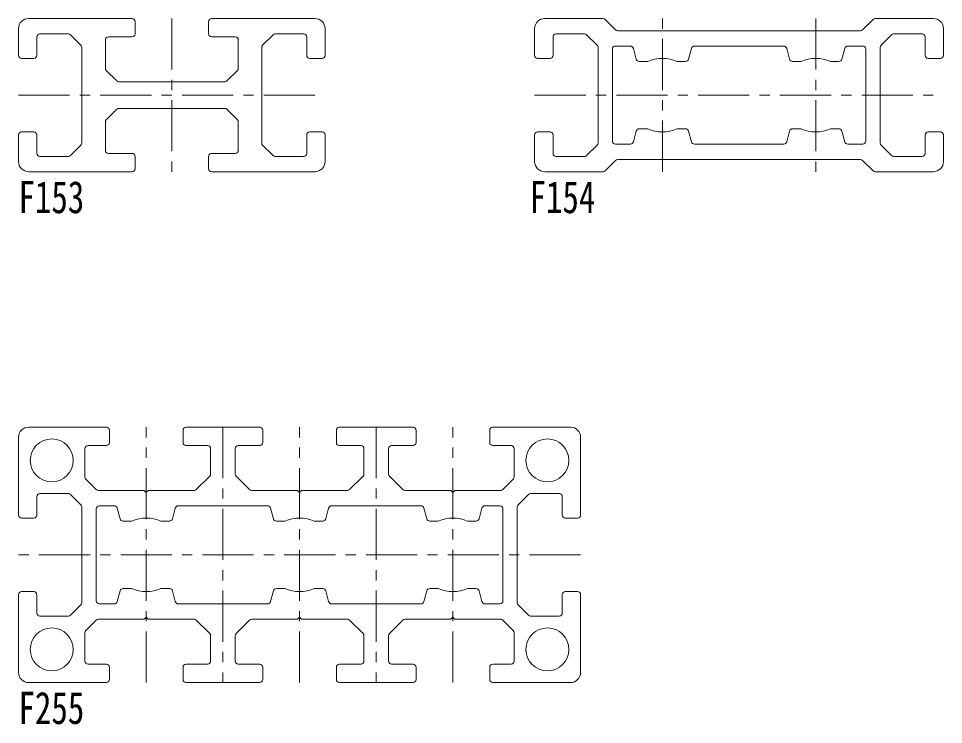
# Model space of a CAD drawing. Units: millimetres on the paper. Extents: x -594 to -264, y -425 to -350.
# Drawn here: x -494.5 to -404, y -424.6 to -355.5 of the extents above; entities that cross this region are included whole.
import ezdxf
from ezdxf.enums import TextEntityAlignment as Align

# ---------------------------------------------------------------- set-up
doc = ezdxf.new("R2010")
doc.units = ezdxf.units.MM
doc.linetypes.add('CHAIN1', pattern=[8, 5, -1, 1, -1])
doc.layers.add('0-0', color=7, linetype='Continuous', lineweight=18)
doc.layers.add('0-1', color=4, linetype='CHAIN1', lineweight=18)
doc.styles.add('ＭＳ ゴシック', font='')
doc.styles.get('ＭＳ ゴシック').set_extended_font_data('MS Gothic')

msp = doc.modelspace()

# ---------------------------------------------------------------- linework, layer by layer
at = {"layer": '0-0'}
for p, q in [((-493.5, -355.5), (-483.4, -355.5)), ((-475.6, -355.5), (-465.5, -355.5)), ((-443, -355.5), (-437.324, -355.5)), ((-437.112, -355.588), (-436.088, -356.612)), ((-411.912, -356.612), (-410.888, -355.588)), ((-410.676, -355.5), (-405, -355.5)), ((-494.5, -359.1), (-494.5, -356.5)), ((-483.1, -355.8), (-483.1, -357)), ((-475.9, -357), (-475.9, -355.8)), ((-464.5, -356.5), (-464.5, -359.1)), ((-444, -359.1), (-444, -356.5)), ((-404, -356.5), (-404, -359.1)), ((-492.7, -357.3), (-492.7, -359.1)), ((-489.624, -357), (-492.4, -357)), ((-488.388, -358.112), (-489.412, -357.088)), ((-483.4, -357.3), (-485.7, -357.3)), ((-473.3, -357.3), (-475.6, -357.3)), ((-469.588, -357.088), (-470.612, -358.112)), ((-466.6, -357), (-469.376, -357)), ((-466.3, -359.1), (-466.3, -357.3)), ((-442.2, -357.3), (-442.2, -359.1)), ((-439.124, -357), (-441.9, -357)), ((-437.888, -358.112), (-438.912, -357.088)), ((-435.876, -356.7), (-412.124, -356.7)), ((-409.088, -357.088), (-410.112, -358.112)), ((-406.1, -357), (-408.876, -357)), ((-405.8, -359.1), (-405.8, -357.3)), ((-488.3, -367.676), (-488.3, -358.324)), ((-486, -357.6), (-486, -360.376)), ((-473, -360.376), (-473, -357.6)), ((-470.7, -358.324), (-470.7, -367.676)), ((-437.8, -367.676), (-437.8, -358.324)), ((-436.1, -358.2), (-434.632, -358.2)), ((-428.368, -358.2), (-419.632, -358.2)), ((-413.368, -358.2), (-411.9, -358.2)), ((-410.2, -358.324), (-410.2, -367.676)), ((-436.4, -367.5), (-436.4, -358.5)), ((-434.342, -358.422), (-434.06, -359.478)), ((-428.94, -359.478), (-428.658, -358.422)), ((-419.342, -358.422), (-419.06, -359.478)), ((-413.94, -359.478), (-413.658, -358.422)), ((-411.6, -358.5), (-411.6, -367.5)), ((-493, -359.4), (-494.2, -359.4)), ((-464.8, -359.4), (-466, -359.4)), ((-442.5, -359.4), (-443.7, -359.4)), ((-433.77, -359.7), (-432.939, -359.7)), ((-430.061, -359.7), (-429.23, -359.7)), ((-418.77, -359.7), (-417.939, -359.7)), ((-415.061, -359.7), (-414.23, -359.7)), ((-404.3, -359.4), (-405.5, -359.4)), ((-485.912, -360.588), (-484.888, -361.612)), ((-474.112, -361.612), (-473.088, -360.588)), ((-484.676, -361.7), (-474.324, -361.7)), ((-484.888, -364.388), (-485.912, -365.412)), ((-474.324, -364.3), (-484.676, -364.3)), ((-473.088, -365.412), (-474.112, -364.388)), ((-486, -365.624), (-486, -368.4)), ((-473, -368.4), (-473, -365.624)), ((-434.06, -366.522), (-434.342, -367.578)), ((-432.939, -366.3), (-433.77, -366.3)), ((-429.23, -366.3), (-430.061, -366.3)), ((-428.658, -367.578), (-428.94, -366.522)), ((-419.06, -366.522), (-419.342, -367.578)), ((-417.939, -366.3), (-418.77, -366.3)), ((-414.23, -366.3), (-415.061, -366.3)), ((-413.658, -367.578), (-413.94, -366.522)), ((-494.5, -369.5), (-494.5, -366.9)), ((-494.2, -366.6), (-493, -366.6)), ((-492.7, -366.9), (-492.7, -368.7)), ((-466.3, -368.7), (-466.3, -366.9)), ((-466, -366.6), (-464.8, -366.6)), ((-464.5, -366.9), (-464.5, -369.5)), ((-444, -369.5), (-444, -366.9)), ((-443.7, -366.6), (-442.5, -366.6)), ((-442.2, -366.9), (-442.2, -368.7)), ((-405.8, -368.7), (-405.8, -366.9)), ((-405.5, -366.6), (-404.3, -366.6)), ((-404, -366.9), (-404, -369.5)), ((-489.412, -368.912), (-488.388, -367.888)), ((-470.612, -367.888), (-469.588, -368.912)), ((-438.912, -368.912), (-437.888, -367.888)), ((-434.632, -367.8), (-436.1, -367.8)), ((-419.632, -367.8), (-428.368, -367.8)), ((-411.9, -367.8), (-413.368, -367.8)), ((-410.112, -367.888), (-409.088, -368.912)), ((-492.4, -369), (-489.624, -369)), ((-485.7, -368.7), (-483.4, -368.7)), ((-483.1, -369), (-483.1, -370.2)), ((-475.9, -370.2), (-475.9, -369)), ((-475.6, -368.7), (-473.3, -368.7)), ((-469.376, -369), (-466.6, -369)), ((-441.9, -369), (-439.124, -369)), ((-408.876, -369), (-406.1, -369)), ((-436.088, -369.388), (-437.112, -370.412)), ((-412.124, -369.3), (-435.876, -369.3)), ((-410.888, -370.412), (-411.912, -369.388)), ((-483.4, -370.5), (-493.5, -370.5)), ((-465.5, -370.5), (-475.6, -370.5)), ((-437.324, -370.5), (-443, -370.5)), ((-405, -370.5), (-410.676, -370.5)), ((-493.5, -395.5), (-485.9, -395.5)), ((-485.6, -395.8), (-485.6, -397)), ((-478.4, -397), (-478.4, -395.8)), ((-478.1, -395.5), (-470.9, -395.5)), ((-470.6, -395.8), (-470.6, -397)), ((-463.4, -397), (-463.4, -395.8)), ((-463.1, -395.5), (-455.9, -395.5)), ((-455.6, -395.8), (-455.6, -397)), ((-448.4, -397), (-448.4, -395.8)), ((-448.1, -395.5), (-440.5, -395.5)), ((-494.5, -404.1), (-494.5, -396.5)), ((-439.5, -396.5), (-439.5, -404.1)), ((-488, -397.6), (-488, -400.376)), ((-485.9, -397.3), (-487.7, -397.3)), ((-476, -397.3), (-478.1, -397.3)), ((-475.7, -400.076), (-475.7, -397.6)), ((-473.3, -397.6), (-473.3, -400.076)), ((-470.9, -397.3), (-473, -397.3)), ((-461, -397.3), (-463.1, -397.3)), ((-460.7, -400.076), (-460.7, -397.6)), ((-458.3, -397.6), (-458.3, -400.076)), ((-455.9, -397.3), (-458, -397.3)), ((-446.3, -397.3), (-448.1, -397.3)), ((-446, -400.376), (-446, -397.6)), ((-487.912, -400.588), (-486.888, -401.612)), ((-477.112, -401.612), (-475.788, -400.288)), ((-473.212, -400.288), (-471.888, -401.612)), ((-462.112, -401.612), (-460.788, -400.288)), ((-458.212, -400.288), (-456.888, -401.612)), ((-447.112, -401.612), (-446.088, -400.588)), ((-492.7, -402.3), (-492.7, -404.1)), ((-489.624, -402), (-492.4, -402)), ((-488.388, -403.112), (-489.412, -402.088)), ((-444.588, -402.088), (-445.612, -403.112)), ((-441.6, -402), (-444.376, -402)), ((-441.3, -404.1), (-441.3, -402.3)), ((-488.3, -412.676), (-488.3, -403.324)), ((-486.9, -412.5), (-486.9, -403.5)), ((-486.6, -403.2), (-485.132, -403.2)), ((-484.842, -403.422), (-484.56, -404.478)), ((-479.44, -404.478), (-479.158, -403.422)), ((-478.868, -403.2), (-470.132, -403.2)), ((-469.842, -403.422), (-469.56, -404.478)), ((-464.44, -404.478), (-464.158, -403.422)), ((-463.868, -403.2), (-455.132, -403.2)), ((-454.842, -403.422), (-454.56, -404.478)), ((-449.44, -404.478), (-449.158, -403.422)), ((-448.868, -403.2), (-447.4, -403.2)), ((-447.1, -403.5), (-447.1, -412.5)), ((-445.7, -403.324), (-445.7, -412.676)), ((-493, -404.4), (-494.2, -404.4)), ((-439.8, -404.4), (-441, -404.4)), ((-484.27, -404.7), (-483.439, -404.7)), ((-480.561, -404.7), (-479.73, -404.7)), ((-469.27, -404.7), (-468.439, -404.7)), ((-465.561, -404.7), (-464.73, -404.7)), ((-454.27, -404.7), (-453.439, -404.7)), ((-450.561, -404.7), (-449.73, -404.7)), ((-494.2, -411.6), (-493, -411.6)), ((-484.56, -411.522), (-484.842, -412.578)), ((-483.439, -411.3), (-484.27, -411.3)), ((-479.73, -411.3), (-480.561, -411.3)), ((-479.158, -412.578), (-479.44, -411.522)), ((-469.56, -411.522), (-469.842, -412.578)), ((-468.439, -411.3), (-469.27, -411.3)), ((-464.73, -411.3), (-465.561, -411.3)), ((-464.158, -412.578), (-464.44, -411.522)), ((-454.56, -411.522), (-454.842, -412.578)), ((-453.439, -411.3), (-454.27, -411.3)), ((-449.73, -411.3), (-450.561, -411.3)), ((-449.158, -412.578), (-449.44, -411.522)), ((-441, -411.6), (-439.8, -411.6)), ((-494.5, -419.5), (-494.5, -411.9)), ((-492.7, -411.9), (-492.7, -413.7)), ((-441.3, -413.7), (-441.3, -411.9)), ((-439.5, -411.9), (-439.5, -419.5)), ((-489.412, -413.912), (-488.388, -412.888)), ((-485.132, -412.8), (-486.6, -412.8)), ((-470.132, -412.8), (-478.868, -412.8)), ((-455.132, -412.8), (-463.868, -412.8)), ((-447.4, -412.8), (-448.868, -412.8)), ((-445.612, -412.888), (-444.588, -413.912)), ((-492.4, -414), (-489.624, -414)), ((-486.888, -414.388), (-487.912, -415.412)), ((-475.788, -415.712), (-477.112, -414.388)), ((-471.888, -414.388), (-473.212, -415.712)), ((-460.788, -415.712), (-462.112, -414.388)), ((-456.888, -414.388), (-458.212, -415.712)), ((-446.088, -415.412), (-447.112, -414.388)), ((-444.376, -414), (-441.6, -414)), ((-488, -415.624), (-488, -418.4)), ((-475.7, -418.4), (-475.7, -415.924)), ((-473.3, -415.924), (-473.3, -418.4)), ((-460.7, -418.4), (-460.7, -415.924)), ((-458.3, -415.924), (-458.3, -418.4)), ((-446, -418.4), (-446, -415.624)), ((-487.7, -418.7), (-485.9, -418.7)), ((-485.6, -419), (-485.6, -420.2)), ((-478.4, -420.2), (-478.4, -419)), ((-478.1, -418.7), (-476, -418.7)), ((-473, -418.7), (-470.9, -418.7)), ((-470.6, -419), (-470.6, -420.2)), ((-463.4, -420.2), (-463.4, -419)), ((-463.1, -418.7), (-461, -418.7)), ((-458, -418.7), (-455.9, -418.7)), ((-455.6, -419), (-455.6, -420.2)), ((-448.4, -420.2), (-448.4, -419)), ((-448.1, -418.7), (-446.3, -418.7)), ((-485.9, -420.5), (-493.5, -420.5)), ((-470.9, -420.5), (-478.1, -420.5)), ((-455.9, -420.5), (-463.1, -420.5)), ((-440.5, -420.5), (-448.1, -420.5))]:
    msp.add_line(p, q, dxfattribs=at)
for points in [[(-486.676, -401.7), (-482.2, -401.7), (-482, -401.9), (-481.8, -401.7), (-477.324, -401.7)], [(-471.676, -401.7), (-467.2, -401.7), (-467, -401.9), (-466.8, -401.7), (-462.324, -401.7)], [(-456.676, -401.7), (-452.2, -401.7), (-452, -401.9), (-451.8, -401.7), (-447.324, -401.7)], [(-477.324, -414.3), (-481.8, -414.3), (-482, -414.1), (-482.2, -414.3), (-486.676, -414.3)], [(-462.324, -414.3), (-466.8, -414.3), (-467, -414.1), (-467.2, -414.3), (-471.676, -414.3)], [(-447.324, -414.3), (-451.8, -414.3), (-452, -414.1), (-452.2, -414.3), (-456.676, -414.3)]]:
    msp.add_lwpolyline(points, dxfattribs=at)
for centre in [(-491.25, -398.75), (-442.75, -398.75), (-491.25, -417.25), (-442.75, -417.25)]:
    msp.add_circle(centre, 2.1, dxfattribs=at)
for centre, radius, start, end in [((-493.5, -356.5), 1, 90, 180), ((-483.4, -355.8), 0.3, 0, 90), ((-475.6, -355.8), 0.3, 90, 180), ((-465.5, -356.5), 1, 0, 90), ((-443, -356.5), 1, 90, 180), ((-437.324, -355.8), 0.3, 45, 90), ((-410.676, -355.8), 0.3, 90, 135), ((-405, -356.5), 1, 0, 90), ((-492.4, -357.3), 0.3, 90, 180), ((-489.624, -357.3), 0.3, 45, 90), ((-485.7, -357.6), 0.3, 90, 180), ((-483.4, -357), 0.3, 270, 0), ((-475.6, -357), 0.3, 180, 270), ((-473.3, -357.6), 0.3, 0, 90), ((-469.376, -357.3), 0.3, 90, 135), ((-466.6, -357.3), 0.3, 0, 90), ((-441.9, -357.3), 0.3, 90, 180), ((-439.124, -357.3), 0.3, 45, 90), ((-435.876, -356.4), 0.3, 225, 270), ((-412.124, -356.4), 0.3, 270, 315), ((-408.876, -357.3), 0.3, 90, 135), ((-406.1, -357.3), 0.3, 0, 90), ((-488.6, -358.324), 0.3, 0, 45), ((-470.4, -358.324), 0.3, 135, 180), ((-438.1, -358.324), 0.3, 0, 45), ((-436.1, -358.5), 0.3, 90, 180), ((-434.632, -358.5), 0.3, 15, 90), ((-428.368, -358.5), 0.3, 90, 165), ((-419.632, -358.5), 0.3, 15, 90), ((-413.368, -358.5), 0.3, 90, 165), ((-411.9, -358.5), 0.3, 0, 90), ((-409.9, -358.324), 0.3, 135, 180), ((-494.2, -359.1), 0.3, 180, 270), ((-493, -359.1), 0.3, 270, 0), ((-466, -359.1), 0.3, 180, 270), ((-464.8, -359.1), 0.3, 270, 0), ((-443.7, -359.1), 0.3, 180, 270), ((-442.5, -359.1), 0.3, 270, 0), ((-405.5, -359.1), 0.3, 180, 270), ((-404.3, -359.1), 0.3, 270, 0), ((-433.77, -359.4), 0.3, 195, 270), ((-431.5, -363), 3.6, 66.44354, 113.55646), ((-429.23, -359.4), 0.3, 270, 345), ((-418.77, -359.4), 0.3, 195, 270), ((-416.5, -363), 3.6, 66.44354, 113.55646), ((-414.23, -359.4), 0.3, 270, 345), ((-485.7, -360.376), 0.3, 180, 225), ((-473.3, -360.376), 0.3, 315, 0), ((-484.676, -361.4), 0.3, 225, 270), ((-474.324, -361.4), 0.3, 270, 315), ((-484.676, -364.6), 0.3, 90, 135), ((-474.324, -364.6), 0.3, 45, 90), ((-485.7, -365.624), 0.3, 135, 180), ((-473.3, -365.624), 0.3, 0, 45), ((-433.77, -366.6), 0.3, 90, 165), ((-431.5, -363), 3.6, 246.44354, 293.55646), ((-429.23, -366.6), 0.3, 15, 90), ((-418.77, -366.6), 0.3, 90, 165), ((-416.5, -363), 3.6, 246.44354, 293.55646), ((-414.23, -366.6), 0.3, 15, 90), ((-494.2, -366.9), 0.3, 90, 180), ((-493, -366.9), 0.3, 0, 90), ((-466, -366.9), 0.3, 90, 180), ((-464.8, -366.9), 0.3, 0, 90), ((-443.7, -366.9), 0.3, 90, 180), ((-442.5, -366.9), 0.3, 0, 90), ((-405.5, -366.9), 0.3, 90, 180), ((-404.3, -366.9), 0.3, 0, 90), ((-488.6, -367.676), 0.3, 315, 0), ((-470.4, -367.676), 0.3, 180, 225), ((-438.1, -367.676), 0.3, 315, 0), ((-436.1, -367.5), 0.3, 180, 270), ((-434.632, -367.5), 0.3, 270, 345), ((-428.368, -367.5), 0.3, 195, 270), ((-419.632, -367.5), 0.3, 270, 345), ((-413.368, -367.5), 0.3, 195, 270), ((-411.9, -367.5), 0.3, 270, 0), ((-409.9, -367.676), 0.3, 180, 225), ((-492.4, -368.7), 0.3, 180, 270), ((-489.624, -368.7), 0.3, 270, 315), ((-485.7, -368.4), 0.3, 180, 270), ((-483.4, -369), 0.3, 0, 90), ((-475.6, -369), 0.3, 90, 180), ((-473.3, -368.4), 0.3, 270, 0), ((-469.376, -368.7), 0.3, 225, 270), ((-466.6, -368.7), 0.3, 270, 0), ((-441.9, -368.7), 0.3, 180, 270), ((-439.124, -368.7), 0.3, 270, 315), ((-408.876, -368.7), 0.3, 225, 270), ((-406.1, -368.7), 0.3, 270, 0), ((-493.5, -369.5), 1, 180, 270), ((-465.5, -369.5), 1, 270, 0), ((-443, -369.5), 1, 180, 270), ((-435.876, -369.6), 0.3, 90, 135), ((-412.124, -369.6), 0.3, 45, 90), ((-405, -369.5), 1, 270, 0), ((-483.4, -370.2), 0.3, 270, 0), ((-475.6, -370.2), 0.3, 180, 270), ((-437.324, -370.2), 0.3, 270, 315), ((-410.676, -370.2), 0.3, 225, 270), ((-493.5, -396.5), 1, 90, 180), ((-485.9, -395.8), 0.3, 0, 90), ((-478.1, -395.8), 0.3, 90, 180), ((-470.9, -395.8), 0.3, 0, 90), ((-463.1, -395.8), 0.3, 90, 180), ((-455.9, -395.8), 0.3, 0, 90), ((-448.1, -395.8), 0.3, 90, 180), ((-440.5, -396.5), 1, 0, 90), ((-485.9, -397), 0.3, 270, 0), ((-478.1, -397), 0.3, 180, 270), ((-470.9, -397), 0.3, 270, 0), ((-463.1, -397), 0.3, 180, 270), ((-455.9, -397), 0.3, 270, 0), ((-448.1, -397), 0.3, 180, 270), ((-487.7, -397.6), 0.3, 90, 180), ((-476, -397.6), 0.3, 0, 90), ((-473, -397.6), 0.3, 90, 180), ((-461, -397.6), 0.3, 0, 90), ((-458, -397.6), 0.3, 90, 180), ((-446.3, -397.6), 0.3, 0, 90), ((-487.7, -400.376), 0.3, 180, 225), ((-476, -400.076), 0.3, 315, 0), ((-473, -400.076), 0.3, 180, 225), ((-461, -400.076), 0.3, 315, 0), ((-458, -400.076), 0.3, 180, 225), ((-446.3, -400.376), 0.3, 315, 0), ((-486.676, -401.4), 0.3, 225, 270), ((-477.324, -401.4), 0.3, 270, 315), ((-471.676, -401.4), 0.3, 225, 270), ((-462.324, -401.4), 0.3, 270, 315), ((-456.676, -401.4), 0.3, 225, 270), ((-447.324, -401.4), 0.3, 270, 315), ((-492.4, -402.3), 0.3, 90, 180), ((-489.624, -402.3), 0.3, 45, 90), ((-444.376, -402.3), 0.3, 90, 135), ((-441.6, -402.3), 0.3, 0, 90), ((-488.6, -403.324), 0.3, 0, 45), ((-486.6, -403.5), 0.3, 90, 180), ((-485.132, -403.5), 0.3, 15, 90), ((-478.868, -403.5), 0.3, 90, 165), ((-470.132, -403.5), 0.3, 15, 90), ((-463.868, -403.5), 0.3, 90, 165), ((-455.132, -403.5), 0.3, 15, 90), ((-448.868, -403.5), 0.3, 90, 165), ((-447.4, -403.5), 0.3, 0, 90), ((-445.4, -403.324), 0.3, 135, 180), ((-494.2, -404.1), 0.3, 180, 270), ((-493, -404.1), 0.3, 270, 0), ((-484.27, -404.4), 0.3, 195, 270), ((-482, -408), 3.6, 66.44354, 113.55646), ((-479.73, -404.4), 0.3, 270, 345), ((-469.27, -404.4), 0.3, 195, 270), ((-467, -408), 3.6, 66.44354, 113.55646), ((-464.73, -404.4), 0.3, 270, 345), ((-454.27, -404.4), 0.3, 195, 270), ((-452, -408), 3.6, 66.44354, 113.55646), ((-449.73, -404.4), 0.3, 270, 345), ((-441, -404.1), 0.3, 180, 270), ((-439.8, -404.1), 0.3, 270, 0), ((-494.2, -411.9), 0.3, 90, 180), ((-493, -411.9), 0.3, 0, 90), ((-484.27, -411.6), 0.3, 90, 165), ((-482, -408), 3.6, 246.44354, 293.55646), ((-479.73, -411.6), 0.3, 15, 90), ((-469.27, -411.6), 0.3, 90, 165), ((-467, -408), 3.6, 246.44354, 293.55646), ((-464.73, -411.6), 0.3, 15, 90), ((-454.27, -411.6), 0.3, 90, 165), ((-452, -408), 3.6, 246.44354, 293.55646), ((-449.73, -411.6), 0.3, 15, 90), ((-441, -411.9), 0.3, 90, 180), ((-439.8, -411.9), 0.3, 0, 90), ((-488.6, -412.676), 0.3, 315, 0), ((-486.6, -412.5), 0.3, 180, 270), ((-485.132, -412.5), 0.3, 270, 345), ((-478.868, -412.5), 0.3, 195, 270), ((-470.132, -412.5), 0.3, 270, 345), ((-463.868, -412.5), 0.3, 195, 270), ((-455.132, -412.5), 0.3, 270, 345), ((-448.868, -412.5), 0.3, 195, 270), ((-447.4, -412.5), 0.3, 270, 0), ((-445.4, -412.676), 0.3, 180, 225), ((-492.4, -413.7), 0.3, 180, 270), ((-489.624, -413.7), 0.3, 270, 315), ((-486.676, -414.6), 0.3, 90, 135), ((-477.324, -414.6), 0.3, 45, 90), ((-471.676, -414.6), 0.3, 90, 135), ((-462.324, -414.6), 0.3, 45, 90), ((-456.676, -414.6), 0.3, 90, 135), ((-447.324, -414.6), 0.3, 45, 90), ((-444.376, -413.7), 0.3, 225, 270), ((-441.6, -413.7), 0.3, 270, 0), ((-487.7, -415.624), 0.3, 135, 180), ((-476, -415.924), 0.3, 0, 45), ((-473, -415.924), 0.3, 135, 180), ((-461, -415.924), 0.3, 0, 45), ((-458, -415.924), 0.3, 135, 180), ((-446.3, -415.624), 0.3, 0, 45), ((-487.7, -418.4), 0.3, 180, 270), ((-485.9, -419), 0.3, 0, 90), ((-478.1, -419), 0.3, 90, 180), ((-476, -418.4), 0.3, 270, 0), ((-473, -418.4), 0.3, 180, 270), ((-470.9, -419), 0.3, 0, 90), ((-463.1, -419), 0.3, 90, 180), ((-461, -418.4), 0.3, 270, 0), ((-458, -418.4), 0.3, 180, 270), ((-455.9, -419), 0.3, 0, 90), ((-448.1, -419), 0.3, 90, 180), ((-446.3, -418.4), 0.3, 270, 0), ((-493.5, -419.5), 1, 180, 270), ((-440.5, -419.5), 1, 270, 0), ((-485.9, -420.2), 0.3, 270, 0), ((-478.1, -420.2), 0.3, 180, 270), ((-470.9, -420.2), 0.3, 270, 0), ((-463.1, -420.2), 0.3, 180, 270), ((-455.9, -420.2), 0.3, 270, 0), ((-448.1, -420.2), 0.3, 180, 270)]:
    msp.add_arc(centre, radius, start, end, dxfattribs=at)
at = {"layer": '0-1'}
for p, q in [((-479.5, -355.5), (-479.5, -370.5)), ((-431.5, -370.5), (-431.5, -355.5)), ((-416.5, -355.5), (-416.5, -370.5)), ((-494.5, -363), (-464.5, -363)), ((-444, -363), (-404, -363)), ((-482, -420.5), (-482, -395.5)), ((-474.5, -395.5), (-474.5, -420.5)), ((-467, -420.5), (-467, -395.5)), ((-459.5, -395.5), (-459.5, -420.5)), ((-452, -420.5), (-452, -395.5)), ((-439.5, -408), (-494.5, -408))]:
    msp.add_line(p, q, dxfattribs=at)

# ---------------------------------------------------------------- texts
at = {"layer": '0-0', "style": 'ＭＳ ゴシック', "width": 0.75}
for s, p in [('F153', (-494.5, -375.5)), ('F154', (-444.5, -375.5)), ('F255', (-494.5, -425.5))]:
    msp.add_text(s, height=3.152, dxfattribs=at).set_placement(p, align=Align.BOTTOM_LEFT)

doc.saveas('drawing.dxf')
